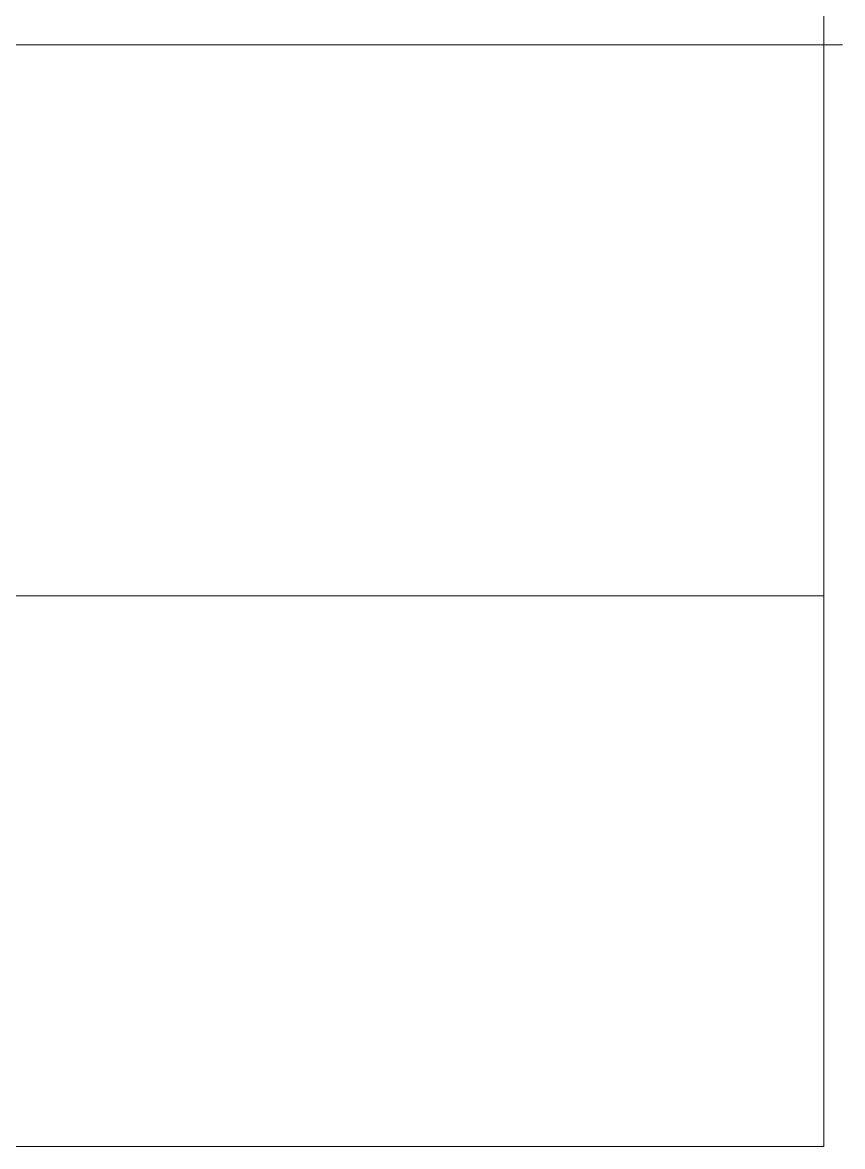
# Model space of a CAD drawing. Header units: millimetres. Extents: x 1287 to 5317, y -239 to 2577.
# Drawn here: x 5149.3 to 5317, y -239.1 to -9.3 of the extents above; entities that cross this region are included whole.
import ezdxf

# ---------------------------------------------------------------- set-up
doc = ezdxf.new("R2010")
doc.units = ezdxf.units.MM
doc.header["$MEASUREMENT"] = 0
doc.layers.add('Domyślny', color=7, linetype='Continuous', true_color=0x000000)

msp = doc.modelspace()

# ---------------------------------------------------------------- linework, layer by layer
at = {"layer": 'Domyślny', "color": 18, "lineweight": 15, "true_color": 0x000000}
for p, q in [((5313.2, -239.12), (5313.2, 2576.58)), ((5313.2, 211.41), (5313.2, -239.12)), ((3793.96, -13.83), (5317.01, -13.83)), ((3793.96, -126.5), (5313.2, -126.5)), ((5313.2, -239.12), (1286.79, -239.12)), ((5313.2, -239.12), (3793.97, -239.12))]:
    msp.add_line(p, q, dxfattribs=at)

doc.saveas('drawing.dxf')
